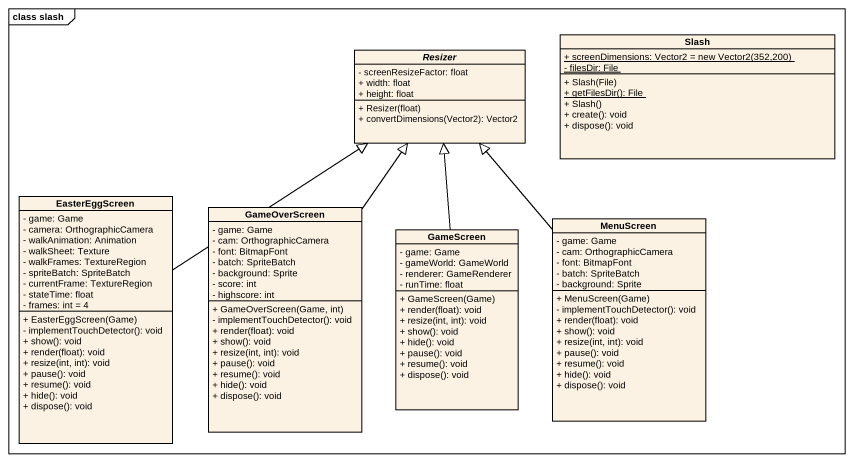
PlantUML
@startuml
mainframe class slash
hide circle
hide empty members
skinparam classAttributeIconSize 0
abstract class Resizer {
  - screenResizeFactor: float
  + width: float
  + height: float
  + Resizer(float)
  + convertDimensions(Vector2): Vector2
}
class Slash {
  {static} {field} + screenDimensions: Vector2 = new Vector2(352,200)
  {static} - filesDir: File
  + Slash(File)
  {static} + getFilesDir(): File
  + Slash()
  + create(): void
  + dispose(): void
}
class EasterEggScreen {
  - game: Game
  - camera: OrthographicCamera
  - walkAnimation: Animation
  - walkSheet: Texture
  - walkFrames: TextureRegion
  - spriteBatch: SpriteBatch
  - currentFrame: TextureRegion
  - stateTime: float
  - frames: int = 4
  + EasterEggScreen(Game)
  - implementTouchDetector(): void
  + show(): void
  + render(float): void
  + resize(int, int): void
  + pause(): void
  + resume(): void
  + hide(): void
  + dispose(): void
}
class GameOverScreen {
  - game: Game
  - cam: OrthographicCamera
  - font: BitmapFont
  - batch: SpriteBatch
  - background: Sprite
  - score: int
  - highscore: int
  + GameOverScreen(Game, int)
  - implementTouchDetector(): void
  + render(float): void
  + show(): void
  + resize(int, int): void
  + pause(): void
  + resume(): void
  + hide(): void
  + dispose(): void
}
class MenuScreen {
  - game: Game
  - cam: OrthographicCamera
  - font: BitmapFont
  - batch: SpriteBatch
  - background: Sprite
  + MenuScreen(Game)
  - implementTouchDetector(): void
  + render(float): void
  + show(): void
  + resize(int, int): void
  + pause(): void
  + resume(): void
  + hide(): void
  + dispose(): void
}
class GameScreen {
  - game: Game
  - gameWorld: GameWorld
  - renderer: GameRenderer
  - runTime: float
  + GameScreen(Game)
  + render(float): void
  + resize(int, int): void
  + show(): void
  + hide(): void
  + pause(): void
  + resume(): void
  + dispose(): void
}
EasterEggScreen -up-|> Resizer
GameOverScreen -up-|> Resizer
MenuScreen -up-|> Resizer
GameScreen -up-|> Resizer
@enduml
